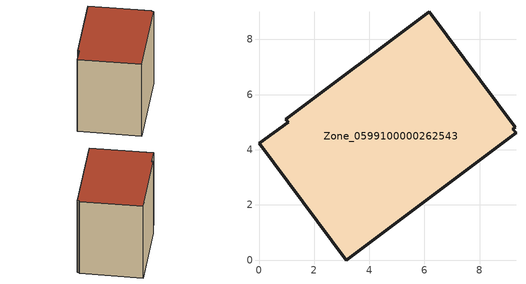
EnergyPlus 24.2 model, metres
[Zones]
Zone_0599100000262543
 floor ground (C_G): 9.29,4.82 9.2,4.75 9.32,4.61 3.16,0 0,4.23 1.06,4.99 0.97,5.11 6.18,9 z0
 wall outside (C_F): 6.18,9 0.97,5.11 1.06,4.99 0,4.23 3.16,0 9.32,4.61 9.2,4.75 9.29,4.82 6.18,9 z0:6.98
 roof outside (C_R): 9.2,4.75 9.29,4.82 6.18,9 0.97,5.11 1.06,4.99 0,4.23 3.16,0 9.32,4.61 z6.98
[BUILDING]
Pand.0599100000262543: North Axis=0; Terrain=City; Loads Convergence Tolerance Value=0.04; Temperature Convergence Tolerance Value=0.4; Solar Distribution=FullExterior; Maximum Number of Warmup Days=25; Minimum Number of Warmup Days=1
[Site:Location]
Rotterdam.The.Hague.AP_ZH_NLD Design_Conditions: Latitude=51.96; Longitude=4.45; Time Zone=1; Elevation=-4.5
[SITE:GROUNDTEMPERATURE:BUILDINGSURFACE]
18, 18, 18, 18, 18, 18, 18, 18, 18, 18, 18, 18
[MATERIAL] Thermal Absorptance=0.9; Solar Absorptance=0.7; Visible Absorptance=0.7
Name | Roughness | Thickness | Conductivity | Density | Specific Heat
G.TC.1946 | MediumSmooth | 0.15 | 1 | 540 | 1210
F.TC.1946 | Rough | 0.3 | 0.857143 | 1920 | 840
R.TC.1946 | MediumRough | 0.2 | 0.909091 | 1500 | 1000
[CONSTRUCTION]
C_G: G.TC.1946
C_F: F.TC.1946
C_R: R.TC.1946
[ZONE]
Zone_0599100000262543: Type=1; Multiplier=1; Ceiling Height=Autocalculate; Volume=Autocalculate; Floor Area=autocalculate; Part of Total Floor Area=Yes
[ZONEINFILTRATION:DESIGNFLOWRATE]
Infil_Zone_0599100000262543: Zone or ZoneList or Space or SpaceList=Zone_0599100000262543; Schedule=AlwaysOn; Design Flow Rate Calculation Method=Flow/Area; Flow Rate per Floor Area=0.003; Constant Term Coefficient=1; Temperature Term Coefficient=0; Velocity Term Coefficient=0; Velocity Squared Term Coefficient=0
[HVACTEMPLATE:ZONE:IDEALLOADSAIRSYSTEM]
Zone_0599100000262543: Maximum Heating Supply Air Temperature=50; Minimum Cooling Supply Air Temperature=13; Maximum Heating Supply Air Humidity Ratio=0.0156; Minimum Cooling Supply Air Humidity Ratio=0.0077; Heating Limit=NoLimit; Cooling Limit=NoLimit; Dehumidification Control Type=ConstantSensibleHeatRatio; Cooling Sensible Heat Ratio=0.7; Dehumidification Setpoint=60; Humidification Control Type=None; Humidification Setpoint=30; Outdoor Air Method=None; Outdoor Air Flow Rate per Person=0.00944; Outdoor Air Flow Rate per Zone Floor Area=0; Outdoor Air Flow Rate per Zone=0; Demand Controlled Ventilation Type=None; Outdoor Air Economizer Type=NoEconomizer; Heat Recovery Type=None; Sensible Heat Recovery Effectiveness=0.7; Latent Heat Recovery Effectiveness=0.65
[ZONECONTROL:THERMOSTAT]
ThermostatControl_Zone_0599100000262543: Zone or ZoneList=Zone_0599100000262543; Control Type Schedule=DualSetpointControlType; Control 1=Thermostat_Zone_0599100000262543; Temperature Difference Between Cutout And Setpoint=0
[THERMOSTATSETPOINT:DUALSETPOINT]
Thermostat_Zone_0599100000262543: Heating Setpoint Temperature Schedule=HeatingSetpoint_Zone_0599100000262543; Cooling Setpoint Temperature Schedule=CoolingSetpoint_Zone_0599100000262543
[SCHEDULE:COMPACT]
HeatingSetpoint_Zone_0599100000262543: Through: 12/31, For: AllDays, Until: 24:00, 21
CoolingSetpoint_Zone_0599100000262543: Through: 12/31, For: AllDays, Until: 24:00, 24
DualSetpointControlType: Through: 12/31, For: AllDays, Until: 24:00, 4
AlwaysOn: Through: 12/31, For: AllDays, Until: 24:00, 1
